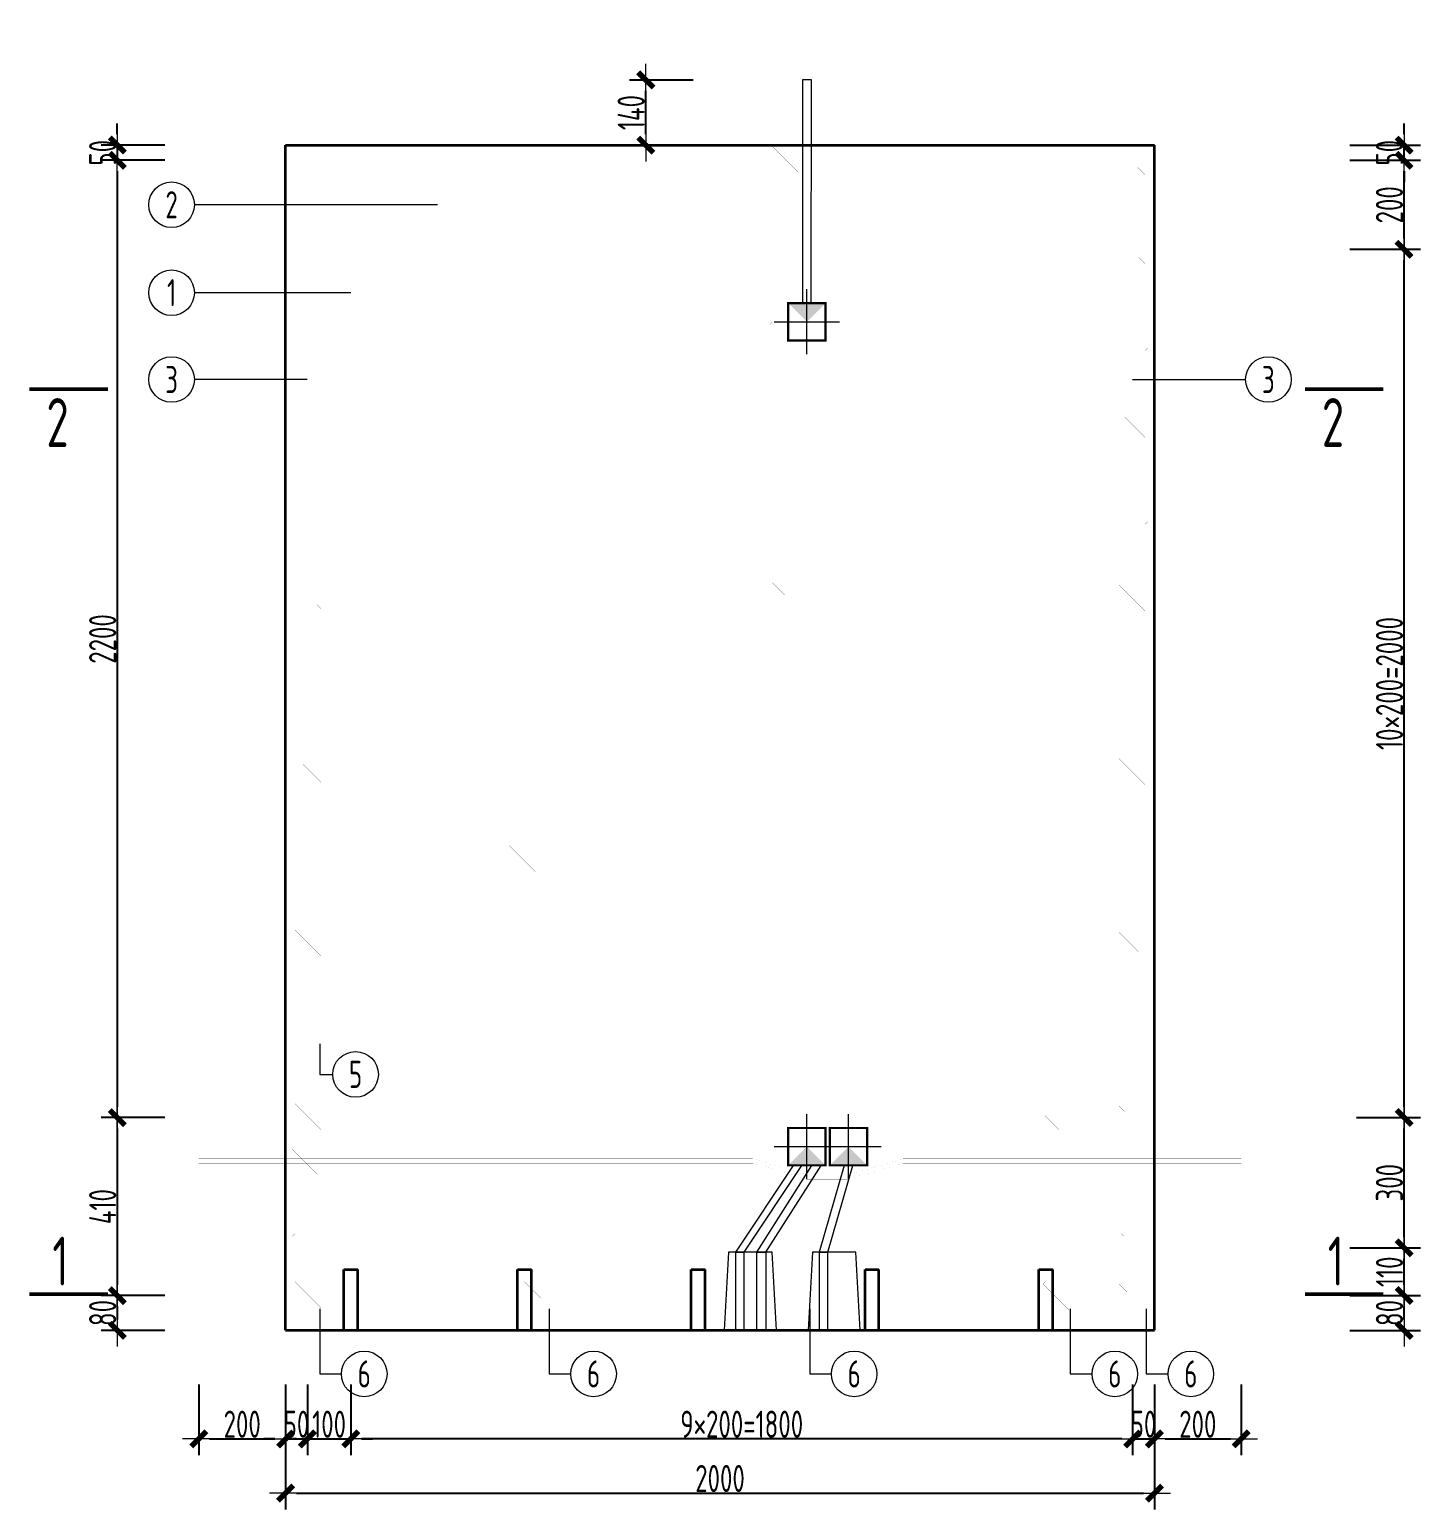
# Model space of a CAD drawing. Extents: x -85320 to 1679916, y -1321939 to 627.
# Drawn here: x 1527696 to 1540504, y -850904 to -837270 of the extents above; entities that cross this region are included whole.
import ezdxf
from ezdxf.enums import TextEntityAlignment as Align

# ---------------------------------------------------------------- set-up
doc = ezdxf.new("R2010")
doc.units = 0
doc.header["$LTSCALE"] = 1000
doc.linetypes.add('DOTE', pattern=[2.42, 2, -0.2, 0.02, -0.2])
for name, color, linetype in [('DIAN BOX', 7, 'Continuous'), ('图名', 85, 'Continuous'), ('砼墙', 3, 'Continuous')]:
    doc.layers.add(name, color=color, linetype=linetype)
for name, color, linetype, lineweight in [('WCOL', 7, 'Continuous', 0), ('手孔', 6, 'Continuous', 0), ('直线', 7, 'Continuous', 18), ('预制墙墙身水平筋', 130, 'Continuous', 18), ('预制墙墙身纵向受力筋', 1, 'Continuous', 18), ('预制墙墙身纵向非受力筋', 94, 'Continuous', 18), ('预制墙墙身附加筋', 94, 'Continuous', 18), ('预制墙拉筋', 130, 'Continuous', 18), ('预制墙详图标注', 3, 'Continuous', 18), ('预制墙详图轮廓', 3, 'Continuous', 35)]:
    doc.layers.add(name, color=color, linetype=linetype, lineweight=lineweight)
doc.styles.add('样式 1', font='yjkeng.shx', dxfattribs={"width": 0.7, "bigfont": 'yjkchn.shx'})
doc.styles.add('样式 2', font='yjkeng.shx', dxfattribs={"width": 0.7, "bigfont": 'yjkchn.shx'})
doc.dimstyles.new('盈建科结构', dxfattribs={"dimscale": 100, "dimtxt": 2.5, "dimasz": 1, "dimexe": 1.5, "dimexo": 0.625, "dimgap": 0.1, "dimtad": 1, "dimdec": 0, "dimrnd": 1, "dimzin": 0, "dimdsep": 46, "dimtxsty": '样式 1', "dimblk": '_yjkbk', "dimblk1": 'ARCHTICK', "dimblk2": 'ARCHTICK', "dimcen": 0.09, "dimadec": 0, "dimazin": 0, "dimtfac": 1, "dimtdec": 4, "dimtix": 1, "dimtmove": 2, "dimatfit": 3, "dimfxl": 1, "dimtolj": 1, "dimtzin": 0, "dimarcsym": 0})

# ---------------------------------------------------------------- blocks, each defined once
blk = doc.blocks.new('_yjkbk')
blk.add_line((-1, 0), (1.5, 0))
blk.add_lwpolyline([(-0.7, -0.7, 0.5, 0.5, 0), (0.7, 0.7, 0.5, 0.5, 0)], format="xyseb")
blk = doc.blocks.new('*D1844')
at = {"layer": 'Defpoints', "color": 0, "transparency": 16777216}
for p in [(1529254, -849754), (1530054, -849754), (1530054, -850254)]:
    blk.add_point(p, dxfattribs=at)
at = {"layer": '预制墙详图标注', "color": 0, "lineweight": -2, "transparency": 16777216}
for p, q in [((1529254, -849754), (1529254, -850404)), ((1530054, -849754), (1530054, -850404)), ((1529354, -850254), (1529954, -850254))]:
    blk.add_line(p, q, dxfattribs=at)
at = {"layer": '预制墙详图标注', "color": 0, "lineweight": -2, "transparency": 16777216, "xscale": 100, "yscale": 100, "zscale": 100, "rotation": 180}
blk.add_blockref('_yjkbk', (1529254, -850254), dxfattribs=at)
at = {"layer": '预制墙详图标注', "color": 0, "lineweight": -2, "transparency": 16777216, "xscale": 100, "yscale": 100, "zscale": 100}
blk.add_blockref('_yjkbk', (1530054, -850254), dxfattribs=at)
at = {"layer": '预制墙详图标注', "color": 0, "transparency": 16777216, "insert": (1529654, -850244), "char_height": 250, "attachment_point": 8, "style": '样式 1'}
blk.add_mtext('\\A1;200', dxfattribs=at)
blk = doc.blocks.new('_ArchTick')
at = {"color": 0, "linetype": 'ByBlock', "const_width": 0.4}
blk.add_lwpolyline([(-0.5, -0.5), (0.5, 0.5)], dxfattribs=at)
blk = doc.blocks.new('*D1845')
at = {"layer": 'Defpoints', "color": 0, "transparency": 16777216}
for p in [(1530054, -849754), (1530254, -849754), (1530254, -850254)]:
    blk.add_point(p, dxfattribs=at)
at = {"layer": '预制墙详图标注', "color": 0, "lineweight": -2, "transparency": 16777216}
for p, q in [((1530054, -849754), (1530054, -850404)), ((1530254, -849754), (1530254, -850404)), ((1529954, -850254), (1529854, -850254)), ((1530054, -850254), (1530254, -850254)), ((1530354, -850254), (1530454, -850254))]:
    blk.add_line(p, q, dxfattribs=at)
at = {"layer": '预制墙详图标注', "color": 0, "lineweight": -2, "transparency": 16777216, "xscale": 100, "yscale": 100, "zscale": 100}
blk.add_blockref('_yjkbk', (1530054, -850254), dxfattribs=at)
at = {"layer": '预制墙详图标注', "color": 0, "lineweight": -2, "transparency": 16777216, "xscale": 100, "yscale": 100, "zscale": 100, "rotation": 180}
blk.add_blockref('_yjkbk', (1530254, -850254), dxfattribs=at)
at = {"layer": '预制墙详图标注', "color": 0, "transparency": 16777216, "insert": (1530154, -850244), "char_height": 250, "attachment_point": 8, "style": '样式 1'}
blk.add_mtext('\\A1;50', dxfattribs=at)
blk = doc.blocks.new('*D1846')
at = {"layer": 'Defpoints', "color": 0, "transparency": 16777216}
for p in [(1530254, -849754), (1530654, -849754), (1530654, -850254)]:
    blk.add_point(p, dxfattribs=at)
at = {"layer": '预制墙详图标注', "color": 0, "lineweight": -2, "transparency": 16777216}
for p, q in [((1530254, -849754), (1530254, -850404)), ((1530654, -849754), (1530654, -850404)), ((1530154, -850254), (1530054, -850254)), ((1530254, -850254), (1530654, -850254)), ((1530754, -850254), (1530854, -850254))]:
    blk.add_line(p, q, dxfattribs=at)
at = {"layer": '预制墙详图标注', "color": 0, "lineweight": -2, "transparency": 16777216, "xscale": 100, "yscale": 100, "zscale": 100}
blk.add_blockref('_yjkbk', (1530254, -850254), dxfattribs=at)
at = {"layer": '预制墙详图标注', "color": 0, "lineweight": -2, "transparency": 16777216, "xscale": 100, "yscale": 100, "zscale": 100, "rotation": 180}
blk.add_blockref('_yjkbk', (1530654, -850254), dxfattribs=at)
at = {"layer": '预制墙详图标注', "color": 0, "transparency": 16777216, "insert": (1530454, -850244), "char_height": 250, "attachment_point": 8, "style": '样式 1'}
blk.add_mtext('\\A1;100', dxfattribs=at)
blk = doc.blocks.new('*D1847')
at = {"layer": 'Defpoints', "color": 0, "transparency": 16777216}
for p in [(1530654, -849754), (1537854, -849754), (1530654, -850254)]:
    blk.add_point(p, dxfattribs=at)
at = {"layer": '预制墙详图标注', "color": 0, "lineweight": -2, "transparency": 16777216}
for p, q in [((1530654, -849816), (1530654, -850404)), ((1537854, -849816), (1537854, -850404)), ((1537754, -850254), (1530754, -850254))]:
    blk.add_line(p, q, dxfattribs=at)
at = {"layer": '预制墙详图标注', "color": 0, "lineweight": -2, "transparency": 16777216, "xscale": 100, "yscale": 100, "zscale": 100, "rotation": 180}
blk.add_blockref('_yjkbk', (1530654, -850254), dxfattribs=at)
at = {"layer": '预制墙详图标注', "color": 0, "lineweight": -2, "transparency": 16777216, "xscale": 100, "yscale": 100, "zscale": 100}
blk.add_blockref('_yjkbk', (1537854, -850254), dxfattribs=at)
at = {"layer": '预制墙详图标注', "color": 0, "transparency": 16777216, "insert": (1534254, -850244), "char_height": 250, "attachment_point": 8, "style": '样式 1'}
blk.add_mtext('\\A1;9×200=1800', dxfattribs=at)
blk = doc.blocks.new('*D1848')
at = {"layer": 'Defpoints', "color": 0, "transparency": 16777216}
for p in [(1537854, -849754), (1538054, -849754), (1538054, -850254)]:
    blk.add_point(p, dxfattribs=at)
at = {"layer": '预制墙详图标注', "color": 0, "lineweight": -2, "transparency": 16777216}
for p, q in [((1537854, -849754), (1537854, -850404)), ((1538054, -849754), (1538054, -850404)), ((1537754, -850254), (1537654, -850254)), ((1537854, -850254), (1538054, -850254)), ((1538154, -850254), (1538254, -850254))]:
    blk.add_line(p, q, dxfattribs=at)
at = {"layer": '预制墙详图标注', "color": 0, "lineweight": -2, "transparency": 16777216, "xscale": 100, "yscale": 100, "zscale": 100}
blk.add_blockref('_yjkbk', (1537854, -850254), dxfattribs=at)
at = {"layer": '预制墙详图标注', "color": 0, "lineweight": -2, "transparency": 16777216, "xscale": 100, "yscale": 100, "zscale": 100, "rotation": 180}
blk.add_blockref('_yjkbk', (1538054, -850254), dxfattribs=at)
at = {"layer": '预制墙详图标注', "color": 0, "transparency": 16777216, "insert": (1537954, -850244), "char_height": 250, "attachment_point": 8, "style": '样式 1'}
blk.add_mtext('\\A1;50', dxfattribs=at)
blk = doc.blocks.new('*D1849')
at = {"layer": 'Defpoints', "color": 0, "transparency": 16777216}
for p in [(1538054, -849754), (1538854, -849754), (1538854, -850254)]:
    blk.add_point(p, dxfattribs=at)
at = {"layer": '预制墙详图标注', "color": 0, "lineweight": -2, "transparency": 16777216}
for p, q in [((1538054, -849754), (1538054, -850404)), ((1538854, -849754), (1538854, -850404)), ((1538154, -850254), (1538754, -850254))]:
    blk.add_line(p, q, dxfattribs=at)
at = {"layer": '预制墙详图标注', "color": 0, "lineweight": -2, "transparency": 16777216, "xscale": 100, "yscale": 100, "zscale": 100, "rotation": 180}
blk.add_blockref('_yjkbk', (1538054, -850254), dxfattribs=at)
at = {"layer": '预制墙详图标注', "color": 0, "lineweight": -2, "transparency": 16777216, "xscale": 100, "yscale": 100, "zscale": 100}
blk.add_blockref('_yjkbk', (1538854, -850254), dxfattribs=at)
at = {"layer": '预制墙详图标注', "color": 0, "transparency": 16777216, "insert": (1538454, -850244), "char_height": 250, "attachment_point": 8, "style": '样式 1'}
blk.add_mtext('\\A1;200', dxfattribs=at)
blk = doc.blocks.new('*D1856')
at = {"layer": 'Defpoints', "color": 0, "transparency": 16777216}
for p in [(1530054, -850254), (1538054, -850254), (1538054, -850754)]:
    blk.add_point(p, dxfattribs=at)
at = {"layer": '预制墙详图标注', "color": 0, "lineweight": -2, "transparency": 16777216}
for p, q in [((1530054, -850316), (1530054, -850904)), ((1538054, -850316), (1538054, -850904)), ((1530154, -850754), (1537954, -850754))]:
    blk.add_line(p, q, dxfattribs=at)
at = {"layer": '预制墙详图标注', "color": 0, "lineweight": -2, "transparency": 16777216, "xscale": 100, "yscale": 100, "zscale": 100, "rotation": 180}
blk.add_blockref('_yjkbk', (1530054, -850754), dxfattribs=at)
at = {"layer": '预制墙详图标注', "color": 0, "lineweight": -2, "transparency": 16777216, "xscale": 100, "yscale": 100, "zscale": 100}
blk.add_blockref('_yjkbk', (1538054, -850754), dxfattribs=at)
at = {"layer": '预制墙详图标注', "color": 0, "transparency": 16777216, "insert": (1534054, -850744), "char_height": 250, "attachment_point": 8, "style": '样式 1'}
blk.add_mtext('\\A1;2000', dxfattribs=at)
blk = doc.blocks.new('*D1857')
at = {"layer": 'Defpoints', "color": 0, "transparency": 16777216}
for p in [(1529004, -848934), (1528504, -849254), (1529004, -849254)]:
    blk.add_point(p, dxfattribs=at)
at = {"layer": '预制墙详图标注', "color": 0, "lineweight": -2, "transparency": 16777216}
for p, q in [((1528941, -848934), (1528354, -848934)), ((1528504, -849034), (1528504, -849154)), ((1528941, -849254), (1528354, -849254))]:
    blk.add_line(p, q, dxfattribs=at)
at = {"layer": '预制墙详图标注', "color": 0, "lineweight": -2, "transparency": 16777216, "xscale": 100, "yscale": 100, "zscale": 100}
for p, rotation in [((1528504, -848934), 90), ((1528504, -849254), 270)]:
    blk.add_blockref('_yjkbk', p, dxfattribs=dict(at, rotation=rotation))
at = {"layer": '预制墙详图标注', "color": 0, "transparency": 16777216, "insert": (1528494, -849094), "char_height": 250, "attachment_point": 8, "rotation": 90, "style": '样式 1'}
blk.add_mtext('\\A1;80', dxfattribs=at)
blk = doc.blocks.new('*D1858')
at = {"layer": 'Defpoints', "color": 0, "transparency": 16777216}
for p in [(1529004, -847294), (1528504, -848934), (1529004, -848934)]:
    blk.add_point(p, dxfattribs=at)
at = {"layer": '预制墙详图标注', "color": 0, "lineweight": -2, "transparency": 16777216}
for p, q in [((1528941, -847294), (1528354, -847294)), ((1528504, -847394), (1528504, -848834)), ((1528941, -848934), (1528354, -848934))]:
    blk.add_line(p, q, dxfattribs=at)
at = {"layer": '预制墙详图标注', "color": 0, "lineweight": -2, "transparency": 16777216, "xscale": 100, "yscale": 100, "zscale": 100}
for p, rotation in [((1528504, -847294), 90), ((1528504, -848934), 270)]:
    blk.add_blockref('_yjkbk', p, dxfattribs=dict(at, rotation=rotation))
at = {"layer": '预制墙详图标注', "color": 0, "transparency": 16777216, "insert": (1528494, -848114), "char_height": 250, "attachment_point": 8, "rotation": 90, "style": '样式 1'}
blk.add_mtext('\\A1;410', dxfattribs=at)
blk = doc.blocks.new('*D1859')
at = {"layer": 'Defpoints', "color": 0, "transparency": 16777216}
for p in [(1539854, -848934), (1540354, -848934), (1539854, -849254)]:
    blk.add_point(p, dxfattribs=at)
at = {"layer": '预制墙详图标注', "color": 0, "lineweight": -2, "transparency": 16777216}
for p, q in [((1539854, -848934), (1540504, -848934)), ((1540354, -849154), (1540354, -849034)), ((1539854, -849254), (1540504, -849254))]:
    blk.add_line(p, q, dxfattribs=at)
at = {"layer": '预制墙详图标注', "color": 0, "lineweight": -2, "transparency": 16777216, "xscale": 100, "yscale": 100, "zscale": 100}
for p, rotation in [((1540354, -848934), 90), ((1540354, -849254), 270)]:
    blk.add_blockref('_yjkbk', p, dxfattribs=dict(at, rotation=rotation))
at = {"layer": '预制墙详图标注', "color": 0, "transparency": 16777216, "insert": (1540344, -849094), "char_height": 250, "attachment_point": 8, "rotation": 90, "style": '样式 1'}
blk.add_mtext('\\A1;80', dxfattribs=at)
blk = doc.blocks.new('*D1860')
at = {"layer": 'Defpoints', "color": 0, "transparency": 16777216}
for p in [(1539854, -848494), (1540354, -848494), (1539854, -848934)]:
    blk.add_point(p, dxfattribs=at)
at = {"layer": '预制墙详图标注', "color": 0, "lineweight": -2, "transparency": 16777216}
for p, q in [((1539854, -848494), (1540504, -848494)), ((1540354, -848834), (1540354, -848594)), ((1539854, -848934), (1540504, -848934))]:
    blk.add_line(p, q, dxfattribs=at)
at = {"layer": '预制墙详图标注', "color": 0, "lineweight": -2, "transparency": 16777216, "xscale": 100, "yscale": 100, "zscale": 100}
for p, rotation in [((1540354, -848494), 90), ((1540354, -848934), 270)]:
    blk.add_blockref('_yjkbk', p, dxfattribs=dict(at, rotation=rotation))
at = {"layer": '预制墙详图标注', "color": 0, "transparency": 16777216, "insert": (1540344, -848714), "char_height": 250, "attachment_point": 8, "rotation": 90, "style": '样式 1'}
blk.add_mtext('\\A1;110', dxfattribs=at)
blk = doc.blocks.new('*D1861')
at = {"layer": 'Defpoints', "color": 0, "transparency": 16777216}
for p in [(1539854, -847294), (1540354, -847294), (1539854, -848494)]:
    blk.add_point(p, dxfattribs=at)
at = {"layer": '预制墙详图标注', "color": 0, "lineweight": -2, "transparency": 16777216}
for p, q in [((1539916, -847294), (1540504, -847294)), ((1540354, -848394), (1540354, -847394)), ((1539916, -848494), (1540504, -848494))]:
    blk.add_line(p, q, dxfattribs=at)
at = {"layer": '预制墙详图标注', "color": 0, "lineweight": -2, "transparency": 16777216, "xscale": 100, "yscale": 100, "zscale": 100}
for p, rotation in [((1540354, -847294), 90), ((1540354, -848494), 270)]:
    blk.add_blockref('_yjkbk', p, dxfattribs=dict(at, rotation=rotation))
at = {"layer": '预制墙详图标注', "color": 0, "transparency": 16777216, "insert": (1540344, -847894), "char_height": 250, "attachment_point": 8, "rotation": 90, "style": '样式 1'}
blk.add_mtext('\\A1;300', dxfattribs=at)
blk = doc.blocks.new('*D1862')
at = {"layer": 'Defpoints', "color": 0, "transparency": 16777216}
for p in [(1539854, -839294), (1540354, -839294), (1539854, -847294)]:
    blk.add_point(p, dxfattribs=at)
at = {"layer": '预制墙详图标注', "color": 0, "lineweight": -2, "transparency": 16777216}
for p, q in [((1539916, -839294), (1540504, -839294)), ((1540354, -847194), (1540354, -839394)), ((1539916, -847294), (1540504, -847294))]:
    blk.add_line(p, q, dxfattribs=at)
at = {"layer": '预制墙详图标注', "color": 0, "lineweight": -2, "transparency": 16777216, "xscale": 100, "yscale": 100, "zscale": 100}
for p, rotation in [((1540354, -839294), 90), ((1540354, -847294), 270)]:
    blk.add_blockref('_yjkbk', p, dxfattribs=dict(at, rotation=rotation))
at = {"layer": '预制墙详图标注', "color": 0, "transparency": 16777216, "insert": (1540344, -843294), "char_height": 250, "attachment_point": 8, "rotation": 90, "style": '样式 1'}
blk.add_mtext('\\A1;10×200=2000', dxfattribs=at)
blk = doc.blocks.new('线盒')
at = {"layer": 'DIAN BOX'}
h = blk.add_hatch(color=256, dxfattribs=at)
h.dxf.hatch_style = 1
h.paths.add_polyline_path([(1465682, -670175), (1465854, -670347), (1465510, -670347)])
at = {"color": 6, "const_width": 20}
blk.add_lwpolyline([(1465510, -670003), (1465854, -670003), (1465854, -670347), (1465510, -670347), (1465510, -670003)], dxfattribs=at)
at = {"layer": 'WCOL', "color": 4, "linetype": 'DOTE'}
for p, q in [((1465682, -670475), (1465682, -669876)), ((1465383, -670175), (1465982, -670175))]:
    blk.add_line(p, q, dxfattribs=at)
at = {"layer": 'WCOL', "color": 5}
blk.add_lwpolyline([(1465510, -670347), (1465854, -670347), (1465854, -670003), (1465510, -670003)], close=True, dxfattribs=at)
blk = doc.blocks.new('手孔')
at = {"layer": '手孔', "color": 6}
blk.add_lwpolyline([(1383436, -746221), (1383916, -746221), (1383876, -745501), (1383476, -745501)], close=True, dxfattribs=at)
at = {"layer": '手孔', "color": 4}
for points in [[(1383538, -746221), (1383618, -746221), (1383618, -745501), (1383538, -745501)], [(1383817, -746221), (1383737, -746221), (1383737, -745501), (1383817, -745501)]]:
    blk.add_lwpolyline(points, close=True, dxfattribs=at)
blk = doc.blocks.new('线盒反')
at = {"layer": 'DIAN BOX'}
h = blk.add_hatch(color=256, dxfattribs=at)
h.dxf.hatch_style = 1
h.paths.add_polyline_path([(1384986, -744413), (1384814, -744241), (1385158, -744241)])
at = {"color": 6, "const_width": 20}
blk.add_lwpolyline([(1384814, -744241), (1384814, -744241), (1385158, -744241), (1385158, -744585), (1384814, -744585), (1384814, -744241)], dxfattribs=at)
at = {"layer": 'WCOL', "color": 4, "linetype": 'DOTE'}
for p, q in [((1384986, -744712), (1384986, -744113)), ((1385286, -744413), (1384687, -744413))]:
    blk.add_line(p, q, dxfattribs=at)
at = {"layer": 'WCOL', "color": 5}
blk.add_lwpolyline([(1385158, -744585), (1384814, -744585), (1384814, -744241), (1385158, -744241)], close=True, dxfattribs=at)
blk = doc.blocks.new('*D2403')
at = {"layer": 'Defpoints', "color": 0, "transparency": 16777216}
for p in [(1539854, -838474), (1540354, -838474), (1539854, -839294)]:
    blk.add_point(p, dxfattribs=at)
at = {"layer": '预制墙详图标注', "color": 0, "lineweight": -2, "transparency": 16777216}
for p, q in [((1539854, -838474), (1540504, -838474)), ((1540354, -839194), (1540354, -838574)), ((1539854, -839294), (1540504, -839294))]:
    blk.add_line(p, q, dxfattribs=at)
at = {"layer": '预制墙详图标注', "color": 0, "lineweight": -2, "transparency": 16777216, "xscale": 100, "yscale": 100, "zscale": 100}
for p, rotation in [((1540354, -838474), 90), ((1540354, -839294), 270)]:
    blk.add_blockref('_yjkbk', p, dxfattribs=dict(at, rotation=rotation))
at = {"layer": '预制墙详图标注', "color": 0, "transparency": 16777216, "insert": (1540344, -838884), "char_height": 250, "attachment_point": 8, "rotation": 90, "style": '样式 1'}
blk.add_mtext('\\A1;200', dxfattribs=at)
blk = doc.blocks.new('*D2404')
at = {"layer": 'Defpoints', "color": 0, "transparency": 16777216}
for p in [(1539854, -838334), (1540354, -838334), (1539854, -838474)]:
    blk.add_point(p, dxfattribs=at)
at = {"layer": '预制墙详图标注', "color": 0, "lineweight": -2, "transparency": 16777216}
for p, q in [((1540354, -838234), (1540354, -838134)), ((1539854, -838334), (1540504, -838334)), ((1540354, -838474), (1540354, -838334)), ((1539854, -838474), (1540504, -838474)), ((1540354, -838574), (1540354, -838674))]:
    blk.add_line(p, q, dxfattribs=at)
at = {"layer": '预制墙详图标注', "color": 0, "lineweight": -2, "transparency": 16777216, "xscale": 100, "yscale": 100, "zscale": 100}
for p, rotation in [((1540354, -838334), 270), ((1540354, -838474), 90)]:
    blk.add_blockref('_yjkbk', p, dxfattribs=dict(at, rotation=rotation))
at = {"layer": '预制墙详图标注', "color": 0, "transparency": 16777216, "insert": (1540344, -838404), "char_height": 250, "attachment_point": 8, "rotation": 90, "style": '样式 1'}
blk.add_mtext('\\A1;50', dxfattribs=at)
blk = doc.blocks.new('*D2537')
at = {"layer": 'Defpoints', "color": 0, "transparency": 16777216}
for p in [(1529004, -838474), (1528504, -847294), (1529004, -847294)]:
    blk.add_point(p, dxfattribs=at)
at = {"layer": '预制墙详图标注', "color": 0, "lineweight": -2, "transparency": 16777216}
for p, q in [((1528941, -838474), (1528354, -838474)), ((1528504, -838574), (1528504, -847194)), ((1528941, -847294), (1528354, -847294))]:
    blk.add_line(p, q, dxfattribs=at)
at = {"layer": '预制墙详图标注', "color": 0, "lineweight": -2, "transparency": 16777216, "xscale": 100, "yscale": 100, "zscale": 100}
for p, rotation in [((1528504, -838474), 90), ((1528504, -847294), 270)]:
    blk.add_blockref('_yjkbk', p, dxfattribs=dict(at, rotation=rotation))
at = {"layer": '预制墙详图标注', "color": 0, "transparency": 16777216, "insert": (1528494, -842884), "char_height": 250, "attachment_point": 8, "rotation": 90, "style": '样式 1'}
blk.add_mtext('\\A1;2200', dxfattribs=at)
blk = doc.blocks.new('*D2538')
at = {"layer": 'Defpoints', "color": 0, "transparency": 16777216}
for p in [(1529004, -838334), (1528504, -838474), (1529004, -838474)]:
    blk.add_point(p, dxfattribs=at)
at = {"layer": '预制墙详图标注', "color": 0, "lineweight": -2, "transparency": 16777216}
for p, q in [((1528504, -838234), (1528504, -838134)), ((1528941, -838334), (1528354, -838334)), ((1528504, -838334), (1528504, -838474)), ((1528941, -838474), (1528354, -838474)), ((1528504, -838574), (1528504, -838674))]:
    blk.add_line(p, q, dxfattribs=at)
at = {"layer": '预制墙详图标注', "color": 0, "lineweight": -2, "transparency": 16777216, "xscale": 100, "yscale": 100, "zscale": 100}
for p, rotation in [((1528504, -838334), 270), ((1528504, -838474), 90)]:
    blk.add_blockref('_yjkbk', p, dxfattribs=dict(at, rotation=rotation))
at = {"layer": '预制墙详图标注', "color": 0, "transparency": 16777216, "insert": (1528494, -838404), "char_height": 250, "attachment_point": 8, "rotation": 90, "style": '样式 1'}
blk.add_mtext('\\A1;50', dxfattribs=at)
blk = doc.blocks.new('*D2999')
at = {"layer": 'Defpoints', "color": 0, "transparency": 16777216}
for p in [(1533371, -837734), (1533871, -837734), (1533871, -838334)]:
    blk.add_point(p, dxfattribs=at)
at = {"layer": '预制墙详图标注', "color": 0, "lineweight": -2, "transparency": 16777216}
for p, q in [((1533808, -837734), (1533221, -837734)), ((1533371, -838234), (1533371, -837834)), ((1533808, -838334), (1533221, -838334))]:
    blk.add_line(p, q, dxfattribs=at)
at = {"layer": '预制墙详图标注', "color": 0, "lineweight": -2, "transparency": 16777216, "xscale": 100, "yscale": 100, "zscale": 100}
for p, rotation in [((1533371, -837734), 90), ((1533371, -838334), 270)]:
    blk.add_blockref('_yjkbk', p, dxfattribs=dict(at, rotation=rotation))
at = {"layer": '预制墙详图标注', "color": 0, "transparency": 16777216, "insert": (1533361, -838034), "char_height": 250, "attachment_point": 8, "rotation": 90, "style": '样式 1'}
blk.add_mtext('\\A1;140', dxfattribs=at)

msp = doc.modelspace()

# ---------------------------------------------------------------- linework, layer by layer
at = {"layer": 'WCOL', "color": 7}
for points in [[(1534813.684, -839789.636), (1534893.684, -839789.636), (1534895.048, -837733.636), (1534815.048, -837733.636)], [(1534195.644, -848533.636), (1534275.644, -848533.636), (1534806.442, -847733.636), (1534726.442, -847733.636)], [(1534474.127, -848533.636), (1534394.127, -848533.636), (1534900.925, -847733.636), (1534980.925, -847733.636)], [(1534967.781, -848533.636), (1535047.781, -848533.636), (1535277.684, -847733.636), (1535197.684, -847733.636)]]:
    msp.add_lwpolyline(points, close=True, dxfattribs=at)
at = {"layer": '图名', "lineweight": 50}
for p, q in [((1528416.184, -840583.636), (1527696.184, -840583.636)), ((1539441.184, -840583.636), (1540161.184, -840583.636)), ((1528416.184, -848921.636), (1527696.184, -848921.636)), ((1539441.184, -848921.636), (1540161.184, -848921.636))]:
    msp.add_line(p, q, dxfattribs=at)
at = {"layer": '手孔', "color": 6}
msp.add_lwpolyline([(1534865.794, -849253.636), (1535345.794, -849253.636), (1535305.794, -848533.636), (1534905.794, -848533.636)], close=True, dxfattribs=at)
at = {"layer": '手孔', "color": 4}
msp.add_lwpolyline([(1534967.781, -849253.636), (1535047.781, -849253.636), (1535047.781, -848533.636), (1534967.781, -848533.636)], close=True, dxfattribs=at)
at = {"layer": '直线', "lineweight": 18}
for p, q in [((1531453.684, -838883.359), (1529213.684, -838883.359)), ((1530653.684, -839693.359), (1529213.684, -839693.359)), ((1530253.684, -840493.359), (1529213.684, -840493.359)), ((1537853.684, -840493.359), (1538893.684, -840493.359))]:
    msp.add_line(p, q, dxfattribs=at)
for points in [[(1530367.681, -846615.634), (1530367.681, -846895.634), (1530487.681, -846895.634)], [(1530367.681, -849055.634), (1530367.681, -849655.634), (1530567.681, -849655.634)], [(1532479.681, -849055.634), (1532479.681, -849655.634), (1532679.681, -849655.634)], [(1534879.681, -849055.634), (1534879.681, -849655.634), (1535079.681, -849655.634)], [(1537279.681, -849055.634), (1537279.681, -849655.634), (1537479.681, -849655.634)], [(1537979.686, -849055.634), (1537979.686, -849655.634), (1538179.686, -849655.634)]]:
    msp.add_lwpolyline(points, dxfattribs=at)
for centre in [(1529003.684, -838883.359), (1529003.684, -839693.359), (1529003.684, -840493.359), (1539103.684, -840493.359), (1530697.681, -846895.634), (1530777.681, -849655.634), (1532889.681, -849655.634), (1535289.681, -849655.634), (1537689.681, -849655.634), (1538389.686, -849655.634)]:
    msp.add_circle(centre, 210, dxfattribs=at)
at = {"layer": '砼墙', "lineweight": 35}
for p, q in [((1530589.684, -849253.636), (1530589.684, -848693.636)), ((1530589.684, -848693.636), (1530717.684, -848693.636)), ((1530717.684, -849253.636), (1530717.684, -848693.636)), ((1532189.684, -849253.636), (1532189.684, -848693.636)), ((1532189.684, -848693.636), (1532317.684, -848693.636)), ((1532317.684, -849253.636), (1532317.684, -848693.636)), ((1533789.684, -849253.636), (1533789.684, -848693.636)), ((1533789.684, -848693.636), (1533917.684, -848693.636)), ((1533917.684, -849253.636), (1533917.684, -848693.636)), ((1535389.684, -849253.636), (1535389.684, -848693.636)), ((1535389.684, -848693.636), (1535517.684, -848693.636)), ((1535517.684, -849253.636), (1535517.684, -848693.636)), ((1536989.684, -849253.636), (1536989.684, -848693.636)), ((1536989.684, -848693.636), (1537117.684, -848693.636)), ((1537117.684, -849253.636), (1537117.684, -848693.636))]:
    msp.add_line(p, q, dxfattribs=at)
at = {"layer": '预制墙墙身水平筋', "lineweight": 18, "const_width": 0.18}
for points in [[(1529390.219, -838493.636), (1529253.684, -838493.636), (1529253.684, -838453.636), (1538853.684, -838453.636), (1538853.684, -838493.636), (1538717.148, -838493.636), (1538717.148, -838453.636), (1538853.684, -838453.636), (1538853.684, -838493.636), (1529253.684, -838493.636), (1529253.684, -838453.636), (1529390.219, -838453.636)], [(1529390.219, -838493.636), (1529253.684, -838493.636), (1529253.684, -838453.636), (1538853.684, -838453.636), (1538853.684, -838493.636), (1538717.148, -838493.636), (1538717.148, -838453.636), (1538853.684, -838453.636), (1538853.684, -838493.636), (1529253.684, -838493.636), (1529253.684, -838453.636), (1529390.219, -838453.636)], [(1529390.219, -839313.636), (1529253.684, -839313.636), (1529253.684, -839273.636), (1538853.684, -839273.636), (1538853.684, -839313.636), (1538717.148, -839313.636), (1538717.148, -839273.636), (1538853.684, -839273.636), (1538853.684, -839313.636), (1529253.684, -839313.636), (1529253.684, -839273.636), (1529390.219, -839273.636)], [(1529390.219, -839313.636), (1529253.684, -839313.636), (1529253.684, -839273.636), (1538853.684, -839273.636), (1538853.684, -839313.636), (1538717.148, -839313.636), (1538717.148, -839273.636), (1538853.684, -839273.636), (1538853.684, -839313.636), (1529253.684, -839313.636), (1529253.684, -839273.636), (1529390.219, -839273.636)], [(1529390.219, -840113.636), (1529253.684, -840113.636), (1529253.684, -840073.636), (1538853.684, -840073.636), (1538853.684, -840113.636), (1538717.148, -840113.636), (1538717.148, -840073.636), (1538853.684, -840073.636), (1538853.684, -840113.636), (1529253.684, -840113.636), (1529253.684, -840073.636), (1529390.219, -840073.636)], [(1529390.219, -840113.636), (1529253.684, -840113.636), (1529253.684, -840073.636), (1538853.684, -840073.636), (1538853.684, -840113.636), (1538717.148, -840113.636), (1538717.148, -840073.636), (1538853.684, -840073.636), (1538853.684, -840113.636), (1529253.684, -840113.636), (1529253.684, -840073.636), (1529390.219, -840073.636)], [(1529390.219, -840913.636), (1529253.684, -840913.636), (1529253.684, -840873.636), (1538853.684, -840873.636), (1538853.684, -840913.636), (1538717.148, -840913.636), (1538717.148, -840873.636), (1538853.684, -840873.636), (1538853.684, -840913.636), (1529253.684, -840913.636), (1529253.684, -840873.636), (1529390.219, -840873.636)], [(1529390.219, -840913.636), (1529253.684, -840913.636), (1529253.684, -840873.636), (1538853.684, -840873.636), (1538853.684, -840913.636), (1538717.148, -840913.636), (1538717.148, -840873.636), (1538853.684, -840873.636), (1538853.684, -840913.636), (1529253.684, -840913.636), (1529253.684, -840873.636), (1529390.219, -840873.636)], [(1529390.219, -841713.636), (1529253.684, -841713.636), (1529253.684, -841673.636), (1538853.684, -841673.636), (1538853.684, -841713.636), (1538717.148, -841713.636), (1538717.148, -841673.636), (1538853.684, -841673.636), (1538853.684, -841713.636), (1529253.684, -841713.636), (1529253.684, -841673.636), (1529390.219, -841673.636)], [(1529390.219, -841713.636), (1529253.684, -841713.636), (1529253.684, -841673.636), (1538853.684, -841673.636), (1538853.684, -841713.636), (1538717.148, -841713.636), (1538717.148, -841673.636), (1538853.684, -841673.636), (1538853.684, -841713.636), (1529253.684, -841713.636), (1529253.684, -841673.636), (1529390.219, -841673.636)], [(1529390.219, -842513.636), (1529253.684, -842513.636), (1529253.684, -842473.636), (1538853.684, -842473.636), (1538853.684, -842513.636), (1538717.148, -842513.636), (1538717.148, -842473.636), (1538853.684, -842473.636), (1538853.684, -842513.636), (1529253.684, -842513.636), (1529253.684, -842473.636), (1529390.219, -842473.636)], [(1529390.219, -842513.636), (1529253.684, -842513.636), (1529253.684, -842473.636), (1538853.684, -842473.636), (1538853.684, -842513.636), (1538717.148, -842513.636), (1538717.148, -842473.636), (1538853.684, -842473.636), (1538853.684, -842513.636), (1529253.684, -842513.636), (1529253.684, -842473.636), (1529390.219, -842473.636)], [(1529390.219, -843313.636), (1529253.684, -843313.636), (1529253.684, -843273.636), (1538853.684, -843273.636), (1538853.684, -843313.636), (1538717.148, -843313.636), (1538717.148, -843273.636), (1538853.684, -843273.636), (1538853.684, -843313.636), (1529253.684, -843313.636), (1529253.684, -843273.636), (1529390.219, -843273.636)], [(1529390.219, -843313.636), (1529253.684, -843313.636), (1529253.684, -843273.636), (1538853.684, -843273.636), (1538853.684, -843313.636), (1538717.148, -843313.636), (1538717.148, -843273.636), (1538853.684, -843273.636), (1538853.684, -843313.636), (1529253.684, -843313.636), (1529253.684, -843273.636), (1529390.219, -843273.636)], [(1529390.219, -844113.636), (1529253.684, -844113.636), (1529253.684, -844073.636), (1538853.684, -844073.636), (1538853.684, -844113.636), (1538717.148, -844113.636), (1538717.148, -844073.636), (1538853.684, -844073.636), (1538853.684, -844113.636), (1529253.684, -844113.636), (1529253.684, -844073.636), (1529390.219, -844073.636)], [(1529390.219, -844113.636), (1529253.684, -844113.636), (1529253.684, -844073.636), (1538853.684, -844073.636), (1538853.684, -844113.636), (1538717.148, -844113.636), (1538717.148, -844073.636), (1538853.684, -844073.636), (1538853.684, -844113.636), (1529253.684, -844113.636), (1529253.684, -844073.636), (1529390.219, -844073.636)], [(1529390.219, -844913.636), (1529253.684, -844913.636), (1529253.684, -844873.636), (1538853.684, -844873.636), (1538853.684, -844913.636), (1538717.148, -844913.636), (1538717.148, -844873.636), (1538853.684, -844873.636), (1538853.684, -844913.636), (1529253.684, -844913.636), (1529253.684, -844873.636), (1529390.219, -844873.636)], [(1529390.219, -844913.636), (1529253.684, -844913.636), (1529253.684, -844873.636), (1538853.684, -844873.636), (1538853.684, -844913.636), (1538717.148, -844913.636), (1538717.148, -844873.636), (1538853.684, -844873.636), (1538853.684, -844913.636), (1529253.684, -844913.636), (1529253.684, -844873.636), (1529390.219, -844873.636)], [(1529390.219, -845713.636), (1529253.684, -845713.636), (1529253.684, -845673.636), (1538853.684, -845673.636), (1538853.684, -845713.636), (1538717.148, -845713.636), (1538717.148, -845673.636), (1538853.684, -845673.636), (1538853.684, -845713.636), (1529253.684, -845713.636), (1529253.684, -845673.636), (1529390.219, -845673.636)], [(1529390.219, -845713.636), (1529253.684, -845713.636), (1529253.684, -845673.636), (1538853.684, -845673.636), (1538853.684, -845713.636), (1538717.148, -845713.636), (1538717.148, -845673.636), (1538853.684, -845673.636), (1538853.684, -845713.636), (1529253.684, -845713.636), (1529253.684, -845673.636), (1529390.219, -845673.636)], [(1529390.219, -846513.636), (1529253.684, -846513.636), (1529253.684, -846473.636), (1538853.684, -846473.636), (1538853.684, -846513.636), (1538717.148, -846513.636), (1538717.148, -846473.636), (1538853.684, -846473.636), (1538853.684, -846513.636), (1529253.684, -846513.636), (1529253.684, -846473.636), (1529390.219, -846473.636)], [(1529390.219, -846513.636), (1529253.684, -846513.636), (1529253.684, -846473.636), (1538853.684, -846473.636), (1538853.684, -846513.636), (1538717.148, -846513.636), (1538717.148, -846473.636), (1538853.684, -846473.636), (1538853.684, -846513.636), (1529253.684, -846513.636), (1529253.684, -846473.636), (1529390.219, -846473.636)], [(1529390.219, -847313.636), (1529253.684, -847313.636), (1529253.684, -847273.636), (1538853.684, -847273.636), (1538853.684, -847313.636), (1538717.148, -847313.636), (1538717.148, -847273.636), (1538853.684, -847273.636), (1538853.684, -847313.636), (1529253.684, -847313.636), (1529253.684, -847273.636), (1529390.219, -847273.636)], [(1529390.219, -847313.636), (1529253.684, -847313.636), (1529253.684, -847273.636), (1538853.684, -847273.636), (1538853.684, -847313.636), (1538717.148, -847313.636), (1538717.148, -847273.636), (1538853.684, -847273.636), (1538853.684, -847313.636), (1529253.684, -847313.636), (1529253.684, -847273.636), (1529390.219, -847273.636)], [(1529390.219, -848113.636), (1529253.684, -848113.636), (1529253.684, -848073.636), (1538853.684, -848073.636), (1538853.684, -848113.636), (1538717.148, -848113.636), (1538717.148, -848073.636), (1538853.684, -848073.636), (1538853.684, -848113.636), (1529253.684, -848113.636), (1529253.684, -848073.636), (1529390.219, -848073.636)], [(1529390.219, -848113.636), (1529253.684, -848113.636), (1529253.684, -848073.636), (1538853.684, -848073.636), (1538853.684, -848113.636), (1538717.148, -848113.636), (1538717.148, -848073.636), (1538853.684, -848073.636), (1538853.684, -848113.636), (1529253.684, -848113.636), (1529253.684, -848073.636), (1529390.219, -848073.636)], [(1529390.219, -848513.636), (1529253.684, -848513.636), (1529253.684, -848473.636), (1538853.684, -848473.636), (1538853.684, -848513.636), (1538717.148, -848513.636), (1538717.148, -848473.636), (1538853.684, -848473.636), (1538853.684, -848513.636), (1529253.684, -848513.636), (1529253.684, -848473.636), (1529390.219, -848473.636)], [(1529390.219, -848513.636), (1529253.684, -848513.636), (1529253.684, -848473.636), (1538853.684, -848473.636), (1538853.684, -848513.636), (1538717.148, -848513.636), (1538717.148, -848473.636), (1538853.684, -848473.636), (1538853.684, -848513.636), (1529253.684, -848513.636), (1529253.684, -848473.636), (1529390.219, -848473.636)]]:
    msp.add_lwpolyline(points, close=True, dxfattribs=at)
for points in [[(1534359.367, -847713.636), (1529253.684, -847713.636), (1529253.684, -847673.636), (1529390.219, -847673.636), (1529390.219, -847713.636), (1529253.684, -847713.636), (1529253.684, -847673.636), (1534355.396, -847673.636)], [(1534359.367, -847713.636), (1529253.684, -847713.636), (1529253.684, -847673.636), (1529390.219, -847673.636), (1529390.219, -847713.636), (1529253.684, -847713.636), (1529253.684, -847673.636), (1534355.396, -847673.636)], [(1534355.396, -847673.636), (1534853.684, -847820.988)], [(1534853.684, -847860.988), (1534359.367, -847713.636)], [(1535237.684, -847820.988), (1535740.126, -847673.636)], [(1535736.154, -847713.636), (1535237.684, -847860.988)], [(1536359.367, -847713.636), (1535736.154, -847713.636)], [(1538717.148, -847713.636), (1535736.154, -847713.636)], [(1535740.126, -847673.636), (1538717.148, -847673.636)], [(1535740.126, -847673.636), (1536355.396, -847673.636)], [(1537356.126, -847673.636), (1538853.684, -847673.636), (1538853.684, -847713.636), (1538717.148, -847713.636), (1538717.148, -847673.636), (1538853.684, -847673.636), (1538853.684, -847713.636), (1537352.154, -847713.636)], [(1537356.126, -847673.636), (1538853.684, -847673.636), (1538853.684, -847713.636), (1538717.148, -847713.636), (1538717.148, -847673.636), (1538853.684, -847673.636), (1538853.684, -847713.636), (1537352.154, -847713.636)], [(1534853.684, -847820.988), (1535237.684, -847820.988)], [(1535237.684, -847860.988), (1534853.684, -847860.988)], [(1529390.219, -848953.636), (1529253.684, -848953.636), (1529253.684, -848913.636), (1534010.565, -848913.636)], [(1534016.89, -848953.636), (1529253.684, -848953.636), (1529253.684, -848913.636), (1529390.219, -848913.636), (1529390.219, -848953.636)], [(1535389.684, -848913.636), (1538717.148, -848913.636)], [(1538717.148, -848953.636), (1535389.684, -848953.636)], [(1536974.299, -848913.636), (1538853.684, -848913.636), (1538853.684, -848953.636), (1538717.148, -848953.636), (1538717.148, -848913.636), (1538853.684, -848913.636), (1538853.684, -848953.636), (1536977.984, -848953.636)]]:
    msp.add_lwpolyline(points, dxfattribs=at)
at = {"layer": '预制墙墙身纵向受力筋', "lineweight": 18, "const_width": 0.18}
for points in [[(1530621.684, -848769.636), (1530621.684, -837269.636), (1530685.684, -837269.636), (1530685.684, -848769.636)], [(1532221.684, -848769.636), (1532221.684, -837269.636), (1532285.684, -837269.636), (1532285.684, -848769.636)], [(1533821.684, -848769.636), (1533821.684, -837269.636), (1533885.684, -837269.636), (1533885.684, -848769.636)], [(1535421.684, -848769.636), (1535421.684, -837269.636), (1535485.684, -837269.636), (1535485.684, -848769.636)], [(1537021.684, -848769.636), (1537021.684, -837269.636), (1537085.684, -837269.636), (1537085.684, -848769.636)]]:
    msp.add_lwpolyline(points, close=True, dxfattribs=at)
at = {"layer": '预制墙墙身纵向非受力筋', "lineweight": 18, "const_width": 0.18}
for points in [[(1531437.684, -849193.636), (1531437.684, -838393.636), (1531469.684, -838393.636), (1531469.684, -849193.636)], [(1533037.684, -849193.636), (1533037.684, -838393.636), (1533069.684, -838393.636), (1533069.684, -849193.636)], [(1534637.684, -849193.636), (1534637.684, -838393.636), (1534669.684, -838393.636), (1534669.684, -849193.636)], [(1536237.684, -849193.636), (1536237.684, -838393.636), (1536269.684, -838393.636), (1536269.684, -849193.636)]]:
    msp.add_lwpolyline(points, close=True, dxfattribs=at)
at = {"layer": '预制墙墙身附加筋', "lineweight": 18, "const_width": 0.18}
for points in [[(1530225.684, -849193.636), (1530225.684, -838393.636), (1530281.684, -838393.636), (1530281.684, -849193.636)], [(1537825.684, -849193.636), (1537825.684, -838393.636), (1537881.684, -838393.636), (1537881.684, -849193.636)]]:
    msp.add_lwpolyline(points, close=True, dxfattribs=at)
at = {"layer": '预制墙拉筋', "lineweight": 18, "const_width": 0.18}
for points in [[(1530138.995, -838344.32), (1530378.995, -838584.32), (1530356.368, -838606.947), (1530116.368, -838366.947)], [(1532134.995, -838344.32), (1532374.995, -838584.32), (1532352.368, -838606.947), (1532112.368, -838366.947)], [(1534534.995, -838344.32), (1534774.995, -838584.32), (1534752.368, -838606.947), (1534512.368, -838366.947)], [(1536934.995, -838344.32), (1537174.995, -838584.32), (1537152.368, -838606.947), (1536912.368, -838366.947)], [(1537751, -838344.32), (1537991, -838584.32), (1537968.372, -838606.947), (1537728.372, -838366.947)], [(1530138.995, -839164.32), (1530378.995, -839404.32), (1530356.368, -839426.947), (1530116.368, -839186.947)], [(1537751, -839164.32), (1537991, -839404.32), (1537968.372, -839426.947), (1537728.372, -839186.947)], [(1530138.995, -839964.32), (1530378.995, -840204.32), (1530356.368, -840226.947), (1530116.368, -839986.947)], [(1532134.995, -839964.32), (1532374.995, -840204.32), (1532352.368, -840226.947), (1532112.368, -839986.947)], [(1534534.995, -839964.32), (1534774.995, -840204.32), (1534752.368, -840226.947), (1534512.368, -839986.947)], [(1536934.995, -839964.32), (1537174.995, -840204.32), (1537152.368, -840226.947), (1536912.368, -839986.947)], [(1537751, -839964.32), (1537991, -840204.32), (1537968.372, -840226.947), (1537728.372, -839986.947)], [(1530138.995, -840764.32), (1530378.995, -841004.32), (1530356.368, -841026.947), (1530116.368, -840786.947)], [(1537751, -840764.32), (1537991, -841004.32), (1537968.372, -841026.947), (1537728.372, -840786.947)], [(1530138.995, -841564.32), (1530378.995, -841804.32), (1530356.368, -841826.947), (1530116.368, -841586.947)], [(1537751, -841564.32), (1537991, -841804.32), (1537968.372, -841826.947), (1537728.372, -841586.947)], [(1530138.995, -842364.32), (1530378.995, -842604.32), (1530356.368, -842626.947), (1530116.368, -842386.947)], [(1532134.995, -842364.32), (1532374.995, -842604.32), (1532352.368, -842626.947), (1532112.368, -842386.947)], [(1534534.995, -842364.32), (1534774.995, -842604.32), (1534752.368, -842626.947), (1534512.368, -842386.947)], [(1536934.995, -842364.32), (1537174.995, -842604.32), (1537152.368, -842626.947), (1536912.368, -842386.947)], [(1537751, -842364.32), (1537991, -842604.32), (1537968.372, -842626.947), (1537728.372, -842386.947)], [(1530138.995, -843164.32), (1530378.995, -843404.32), (1530356.368, -843426.947), (1530116.368, -843186.947)], [(1537751, -843164.32), (1537991, -843404.32), (1537968.372, -843426.947), (1537728.372, -843186.947)], [(1530138.995, -843964.32), (1530378.995, -844204.32), (1530356.368, -844226.947), (1530116.368, -843986.947)], [(1537751, -843964.32), (1537991, -844204.32), (1537968.372, -844226.947), (1537728.372, -843986.947)], [(1530138.995, -844764.32), (1530378.995, -845004.32), (1530356.368, -845026.947), (1530116.368, -844786.947)], [(1532134.995, -844764.32), (1532374.995, -845004.32), (1532352.368, -845026.947), (1532112.368, -844786.947)], [(1534534.995, -844764.32), (1534774.995, -845004.32), (1534752.368, -845026.947), (1534512.368, -844786.947)], [(1536934.995, -844764.32), (1537174.995, -845004.32), (1537152.368, -845026.947), (1536912.368, -844786.947)], [(1537751, -844764.32), (1537991, -845004.32), (1537968.372, -845026.947), (1537728.372, -844786.947)], [(1530138.995, -845564.32), (1530378.995, -845804.32), (1530356.368, -845826.947), (1530116.368, -845586.947)], [(1537751, -845564.32), (1537991, -845804.32), (1537968.372, -845826.947), (1537728.372, -845586.947)], [(1530138.995, -846364.32), (1530378.995, -846604.32), (1530356.368, -846626.947), (1530116.368, -846386.947)], [(1537751, -846364.32), (1537991, -846604.32), (1537968.372, -846626.947), (1537728.372, -846386.947)], [(1530138.995, -847164.32), (1530378.995, -847404.32), (1530356.368, -847426.947), (1530116.368, -847186.947)], [(1532134.995, -847164.32), (1532374.995, -847404.32), (1532352.368, -847426.947), (1532112.368, -847186.947)], [(1534534.995, -847164.32), (1534774.995, -847404.32), (1534752.368, -847426.947), (1534512.368, -847186.947)], [(1536934.995, -847164.32), (1537174.995, -847404.32), (1537152.368, -847426.947), (1536912.368, -847186.947)], [(1537751, -847164.32), (1537991, -847404.32), (1537968.372, -847426.947), (1537728.372, -847186.947)], [(1530138.995, -847564.32), (1530378.995, -847804.32), (1530356.368, -847826.947), (1530116.368, -847586.947)], [(1537751, -847564.32), (1537991, -847804.32), (1537968.372, -847826.947), (1537728.372, -847586.947)], [(1530138.995, -847964.32), (1530378.995, -848204.32), (1530356.368, -848226.947), (1530116.368, -847986.947)], [(1537751, -847964.32), (1537991, -848204.32), (1537968.372, -848226.947), (1537728.372, -847986.947)], [(1530138.995, -848364.32), (1530378.995, -848604.32), (1530356.368, -848626.947), (1530116.368, -848386.947)], [(1537751, -848364.32), (1537991, -848604.32), (1537968.372, -848626.947), (1537728.372, -848386.947)], [(1530138.995, -848804.32), (1530378.995, -849044.32), (1530356.368, -849066.947), (1530116.368, -848826.947)], [(1532250.995, -848804.32), (1532490.995, -849044.32), (1532468.368, -849066.947), (1532228.368, -848826.947)], [(1534650.995, -848804.32), (1534890.995, -849044.32), (1534868.368, -849066.947), (1534628.368, -848826.947)], [(1537050.995, -848804.32), (1537290.995, -849044.32), (1537268.368, -849066.947), (1537028.368, -848826.947)], [(1537751, -848804.32), (1537991, -849044.32), (1537968.372, -849066.947), (1537728.372, -848826.947)]]:
    msp.add_lwpolyline(points, close=True, dxfattribs=at)
at = {"layer": '预制墙详图轮廓', "lineweight": 35}
for p, q in [((1530053.684, -838333.636), (1538053.684, -838333.636)), ((1530053.684, -849253.636), (1530053.684, -838333.636)), ((1538053.684, -849253.636), (1538053.684, -838333.636)), ((1530053.684, -849253.636), (1538053.684, -849253.636))]:
    msp.add_line(p, q, dxfattribs=at)

# ---------------------------------------------------------------- block references
at = {"layer": 'WCOL', "color": 7, "xscale": -1}
msp.add_blockref('线盒反', (2919840.032, -95548.938), dxfattribs=at)
at = {"layer": 'WCOL', "color": 7}
for p in [(69171.231, -177386.2), (69555.231, -177386.2)]:
    msp.add_blockref('线盒', p, dxfattribs=at)
at = {"layer": '手孔', "color": 7}
msp.add_blockref('手孔', (150657.454, -103032.755), dxfattribs=at)

# ---------------------------------------------------------------- texts
at = {"layer": '图名', "linetype": 'Continuous', "style": '样式 2', "width": 0.7}
for s, p in [('2', (1528056.184, -841114.636)), ('2', (1539801.184, -841114.636)), ('1', (1528056.184, -848840.636)), ('1', (1539801.184, -848840.636))]:
    msp.add_text(s, height=450, dxfattribs=at).set_placement(p, align=Align.RIGHT)
at = {"layer": '直线', "linetype": 'Continuous', "style": '样式 1', "width": 0.7}
for s, p in [('2', (1529003.684, -838883.359)), ('1', (1529003.684, -839693.359)), ('3', (1529003.684, -840493.359)), ('3', (1539103.684, -840493.359)), ('5', (1530697.681, -846895.634)), ('6', (1530777.681, -849655.634)), ('6', (1532889.681, -849655.634)), ('6', (1535289.681, -849655.634)), ('6', (1537689.681, -849655.634)), ('6', (1538389.686, -849655.634))]:
    msp.add_text(s, height=250, dxfattribs=at).set_placement(p, align=Align.MIDDLE_CENTER)

# ---------------------------------------------------------------- dimensions: what is measured, and where the dimension line sits
at = {"layer": '预制墙详图标注'}
for p1, p2, distance, text, override, picture, middle in [((1533870.833, -838333.636), (1533870.833, -837733.636), 500, '140', {"dimscale": 100, "dimtxt": 2.5, "dimasz": 1, "dimexe": 1.5, "dimexo": 0.625, "dimgap": 0.1, "dimtad": 1, "dimlfac": 0.25, "dimrnd": 5, "dimdle": 0, "dimtix": 1, "dimfxlon": 0}, '*D2999', (1533235.833, -838033.636)), ((1529003.684, -838333.636), (1529003.684, -838473.636), -500, '50', {"dimscale": 100, "dimtxt": 2.5, "dimasz": 1, "dimexe": 1.5, "dimexo": 0.625, "dimgap": 0.1, "dimtad": 1, "dimlfac": 0.25, "dimrnd": 5, "dimdle": 0, "dimtix": 1, "dimfxlon": 0}, '*D2538', (1528368.684, -838403.636)), ((1539853.684, -838473.636), (1539853.684, -838333.636), -500, '50', {"dimscale": 100, "dimtxt": 2.5, "dimasz": 1, "dimexe": 1.5, "dimexo": 0, "dimgap": 0.1, "dimtad": 1, "dimlfac": 0.25, "dimrnd": 5, "dimdle": 0, "dimfxlon": 0}, '*D2404', (1540218.684, -838403.636)), ((1529003.684, -838473.636), (1529003.684, -847293.636), -500, '2200', {"dimscale": 100, "dimtxt": 2.5, "dimasz": 1, "dimexe": 1.5, "dimexo": 0.625, "dimgap": 0.1, "dimtad": 1, "dimlfac": 0.25, "dimrnd": 5, "dimdle": 0, "dimtix": 1, "dimfxlon": 0}, '*D2537', (1528368.684, -842883.636)), ((1539853.684, -839293.636), (1539853.684, -838473.636), -500, '200', {"dimscale": 100, "dimtxt": 2.5, "dimasz": 1, "dimexe": 1.5, "dimexo": 0, "dimgap": 0.1, "dimtad": 1, "dimlfac": 0.25, "dimrnd": 5, "dimdle": 0, "dimfxlon": 0}, '*D2403', (1540218.684, -838883.636)), ((1539853.684, -847293.636), (1539853.684, -839293.636), -500, '10×200=2000', {"dimscale": 100, "dimtxt": 2.5, "dimasz": 1, "dimexe": 1.5, "dimexo": 0.625, "dimgap": 0.1, "dimtad": 1, "dimlfac": 0.25, "dimrnd": 5, "dimdle": 0, "dimtix": 1, "dimfxlon": 0}, '*D1862', (1540218.684, -843293.636)), ((1539853.684, -848493.636), (1539853.684, -847293.636), -500, '300', {"dimscale": 100, "dimtxt": 2.5, "dimasz": 1, "dimexe": 1.5, "dimexo": 0.625, "dimgap": 0.1, "dimtad": 1, "dimlfac": 0.25, "dimrnd": 5, "dimdle": 0, "dimtix": 1, "dimfxlon": 0}, '*D1861', (1540218.684, -847893.636)), ((1537853.684, -849753.636), (1530653.684, -849753.636), 500, '9×200=1800', {"dimscale": 100, "dimtxt": 2.5, "dimasz": 1, "dimexe": 1.5, "dimexo": 0.625, "dimgap": 0.1, "dimtad": 1, "dimlfac": 0.25, "dimrnd": 5, "dimdle": 0, "dimtix": 1, "dimfxlon": 0}, '*D1847', (1534253.684, -850118.636))]:
    dim = msp.add_aligned_dim(p1=p1, p2=p2, distance=distance, text=text, dimstyle='盈建科结构', override=override, dxfattribs=at)
    dim.commit()
    dim.dimension.update_dxf_attribs({"geometry": picture, "text_midpoint": middle})
for p1, p2, override, picture, middle in [((1529003.684, -847293.636), (1529003.684, -848933.636), {"dimscale": 100, "dimtxt": 2.5, "dimasz": 1, "dimexe": 1.5, "dimexo": 0.625, "dimgap": 0.1, "dimtad": 1, "dimlfac": 0.25, "dimrnd": 5, "dimdle": 0, "dimtix": 1, "dimfxlon": 0}, '*D1858', (1528368.684, -848113.636)), ((1539853.684, -848933.636), (1539853.684, -848493.636), {"dimscale": 100, "dimtxt": 2.5, "dimasz": 1, "dimexe": 1.5, "dimexo": 0, "dimgap": 0.1, "dimtad": 1, "dimlfac": 0.25, "dimrnd": 5, "dimdle": 0, "dimfxlon": 0}, '*D1860', (1540218.684, -848713.636)), ((1529003.684, -848933.636), (1529003.684, -849253.636), {"dimscale": 100, "dimtxt": 2.5, "dimasz": 1, "dimexe": 1.5, "dimexo": 0.625, "dimgap": 0.1, "dimtad": 1, "dimlfac": 0.25, "dimrnd": 5, "dimdle": 0, "dimtix": 1, "dimfxlon": 0}, '*D1857', (1528368.684, -849093.636)), ((1539853.684, -849253.636), (1539853.684, -848933.636), {"dimscale": 100, "dimtxt": 2.5, "dimasz": 1, "dimexe": 1.5, "dimexo": 0, "dimgap": 0.1, "dimtad": 1, "dimlfac": 0.25, "dimrnd": 5, "dimdle": 0, "dimfxlon": 0}, '*D1859', (1540218.684, -849093.636)), ((1529253.684, -849753.636), (1530053.684, -849753.636), {"dimscale": 100, "dimtxt": 2.5, "dimasz": 1, "dimexe": 1.5, "dimexo": 0, "dimgap": 0.1, "dimtad": 1, "dimlfac": 0.25, "dimrnd": 5, "dimdle": 0, "dimfxlon": 0}, '*D1844', (1529653.684, -850118.636)), ((1530053.684, -849753.636), (1530253.684, -849753.636), {"dimscale": 100, "dimtxt": 2.5, "dimasz": 1, "dimexe": 1.5, "dimexo": 0, "dimgap": 0.1, "dimtad": 1, "dimlfac": 0.25, "dimrnd": 5, "dimdle": 0, "dimfxlon": 0}, '*D1845', (1530153.684, -850118.636)), ((1530253.684, -849753.636), (1530653.684, -849753.636), {"dimscale": 100, "dimtxt": 2.5, "dimasz": 1, "dimexe": 1.5, "dimexo": 0, "dimgap": 0.1, "dimtad": 1, "dimlfac": 0.25, "dimrnd": 5, "dimdle": 0, "dimfxlon": 0}, '*D1846', (1530453.684, -850118.636)), ((1537853.684, -849753.636), (1538053.684, -849753.636), {"dimscale": 100, "dimtxt": 2.5, "dimasz": 1, "dimexe": 1.5, "dimexo": 0, "dimgap": 0.1, "dimtad": 1, "dimlfac": 0.25, "dimrnd": 5, "dimdle": 0, "dimfxlon": 0}, '*D1848', (1537953.684, -850118.636)), ((1538053.684, -849753.636), (1538853.684, -849753.636), {"dimscale": 100, "dimtxt": 2.5, "dimasz": 1, "dimexe": 1.5, "dimexo": 0, "dimgap": 0.1, "dimtad": 1, "dimlfac": 0.25, "dimrnd": 5, "dimdle": 0, "dimfxlon": 0}, '*D1849', (1538453.684, -850118.636)), ((1530053.684, -850253.636), (1538053.684, -850253.636), {"dimscale": 100, "dimtxt": 2.5, "dimasz": 1, "dimexe": 1.5, "dimexo": 0.625, "dimgap": 0.1, "dimtad": 1, "dimlfac": 0.25, "dimrnd": 5, "dimdle": 0, "dimtix": 1, "dimfxlon": 0}, '*D1856', (1534053.684, -850618.636))]:
    dim = msp.add_aligned_dim(p1=p1, p2=p2, distance=-500, dimstyle='盈建科结构', override=override, dxfattribs=at)
    dim.commit()
    dim.dimension.update_dxf_attribs({"geometry": picture, "text_midpoint": middle})

doc.saveas('drawing.dxf')
